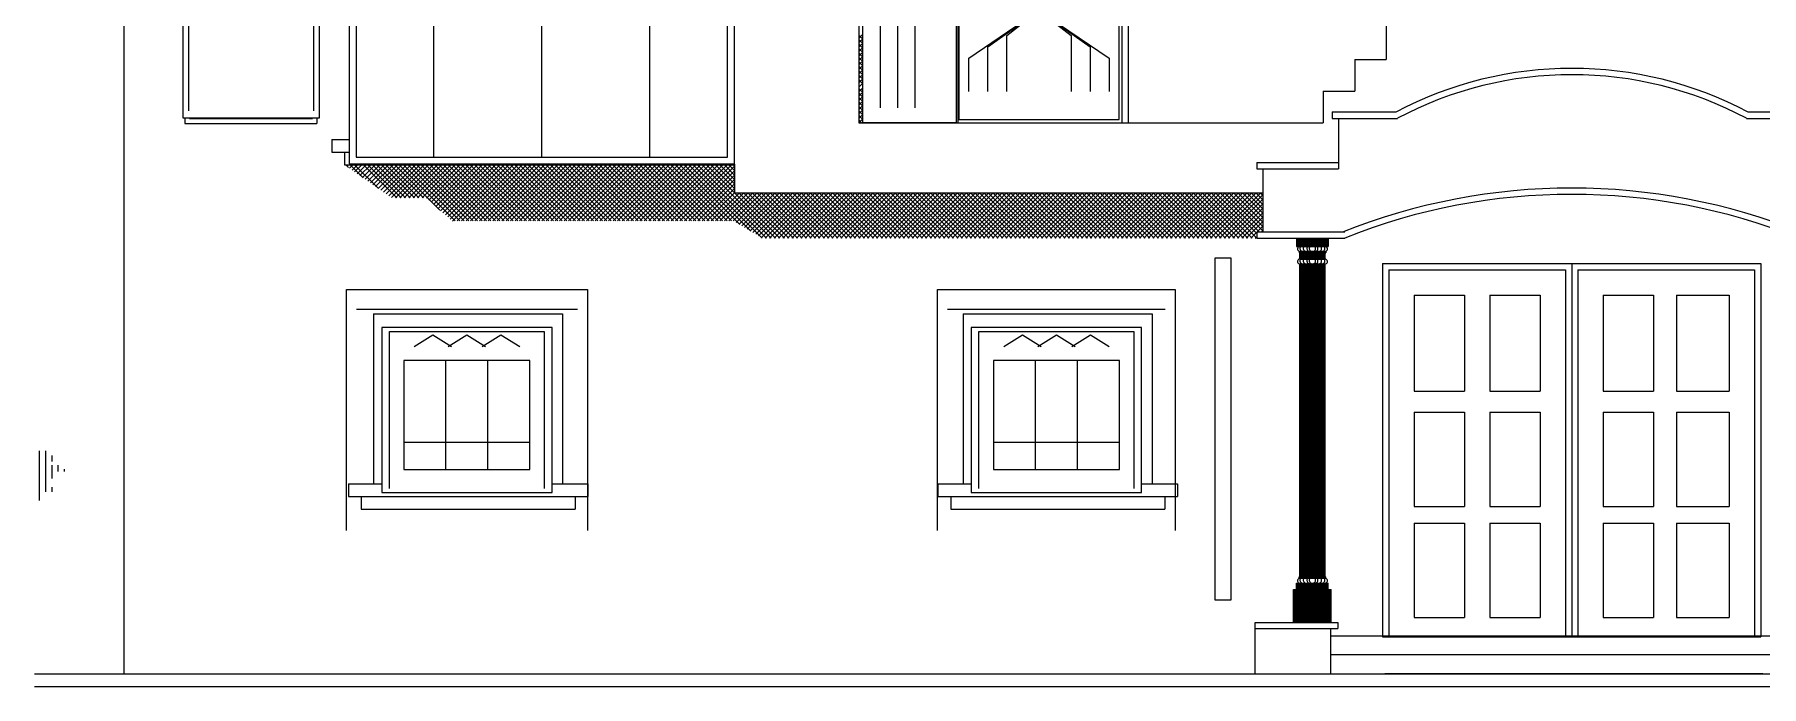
# Model space of a CAD drawing. Header units: inches. Extents: x 330 to 939, y 702 to 1608.
# Drawn here: x 330 to 434.6, y 1493.9 to 1533.4 of the extents above; entities that cross this region are included whole.
import ezdxf

# ---------------------------------------------------------------- set-up
doc = ezdxf.new("R2010")
doc.units = ezdxf.units.IN
doc.header["$MEASUREMENT"] = 0
for name, color, linetype, lineweight in [('01_EXISTING_RETAINED', 7, 'Continuous', 25), ('02_NEW_FACADE', 7, 'Continuous', 25), ('03_NEW_WINDOWS', 7, 'Continuous', 25), ('04_GLAZED_ENCLOSURES', 7, 'Continuous', 25)]:
    doc.layers.add(name, color=color, linetype=linetype, lineweight=lineweight)

# ---------------------------------------------------------------- blocks, each defined once
blk = doc.blocks.new('A_ENCLOSURE_01')
at = {"layer": '04_GLAZED_ENCLOSURES'}
for points in [[(11.675, -11.72), (11.675, 11.72), (-11.675, 11.72), (-11.675, -11.72)], [(11.255, -11.3), (11.255, 11.3), (-11.255, 11.3), (-11.255, -11.3)]]:
    blk.add_lwpolyline(points, close=True, dxfattribs=at)
for points in [[(-6.538, -11.3), (-6.538, 11.3)], [(0, -11.3), (0, 11.3)], [(6.538, -11.3), (6.538, 11.3)], [(-10.741, 7.5008), (-9.1065, 10.0792), (-7.472, 7.5008)], [(-4.9035, 7.5008), (-3.269, 10.0792), (-1.6345, 7.5008)], [(1.6345, 7.5008), (3.269, 10.0792), (4.9035, 7.5008)], [(7.472, 7.5008), (9.1065, 10.0792), (10.741, 7.5008)], [(-11.255, 6.0944), (11.255, 6.0944)]]:
    blk.add_lwpolyline(points, dxfattribs=at)
blk = doc.blocks.new('A_WINDOW_02')
at = {"layer": '03_NEW_WINDOWS'}
for points in [[(4.14, -8.28), (4.14, 8.27), (-4.14, 8.27), (-4.14, -8.28)], [(3.32, -0.38), (3.32, 4.96), (-3.32, 4.96), (-3.32, -0.38)]]:
    blk.add_lwpolyline(points, close=True, dxfattribs=at)
for points in [[(-3.77, -7.86), (-3.77, 7.86), (3.77, 7.86), (3.77, -7.86)], [(-2.57, 6.37), (-1.66, 7.53), (-0.75, 6.37)], [(-0.91, 6.37), (0, 7.53), (0.91, 6.37)], [(0.75, 6.37), (1.66, 7.53), (2.57, 6.37)], [(-1.11, -0.38), (-1.11, 4.96)], [(1.11, -0.38), (1.11, 4.96)], [(-3.32, 0.96), (3.32, 0.96)]]:
    blk.add_lwpolyline(points, dxfattribs=at)
blk = doc.blocks.new('A_WINDOW_09')
at = {"layer": '03_NEW_WINDOWS'}
for points in [[(5.16, -5), (5.16, 5), (-5.16, 5), (-5.16, -5)], [(3.81, -3.6), (3.81, 3), (-3.81, 3), (-3.81, -3.6)]]:
    blk.add_lwpolyline(points, close=True, dxfattribs=at)
for points in [[(-4.69, -4.75), (-4.69, 4.75), (4.69, 4.75), (4.69, -4.75)], [(-3.2, 3.85), (-2.06, 4.55), (-0.93, 3.85)], [(-1.13, 3.85), (0, 4.55), (1.13, 3.85)], [(0.93, 3.85), (2.06, 4.55), (3.2, 3.85)], [(-1.27, -3.6), (-1.27, 3)], [(1.27, -3.6), (1.27, 3)], [(-3.81, -1.95), (3.81, -1.95)]]:
    blk.add_lwpolyline(points, dxfattribs=at)
blk = doc.blocks.new('A_WINDOW_10')
at = {"layer": '03_NEW_WINDOWS'}
for points in [[(5.16, -5), (5.16, 5), (-5.16, 5), (-5.16, -5)], [(3.81, -3.6), (3.81, 3), (-3.81, 3), (-3.81, -3.6)]]:
    blk.add_lwpolyline(points, close=True, dxfattribs=at)
for points in [[(-4.6956, -4.75), (-4.6956, 4.75), (4.6956, 4.75), (4.6956, -4.75)], [(-3.1992, 3.85), (-2.064, 4.55), (-0.9288, 3.85)], [(-1.1352, 3.85), (0, 4.55), (1.1352, 3.85)], [(0.9288, 3.85), (2.064, 4.55), (3.1992, 3.85)], [(-1.27, -3.6), (-1.27, 3)], [(1.27, -3.6), (1.27, 3)], [(-3.81, -1.95), (3.81, -1.95)]]:
    blk.add_lwpolyline(points, dxfattribs=at)

msp = doc.modelspace()

# ---------------------------------------------------------------- linework, layer by layer
at = {"layer": '01_EXISTING_RETAINED'}
for p, q in [((379.93, 1578.49), (379.93, 1528.1)), ((335.41, 1576.65), (335.41, 1494.71)), ((411.89, 1572.38), (411.89, 1531.92)), ((396.25, 1568.85), (396.25, 1528.1)), ((385.94, 1535.35), (385.94, 1528.1)), ((385.94, 1535.35), (385.94, 1528.48)), ((395.87, 1535.35), (395.87, 1528.1)), ((395.87, 1535.35), (395.87, 1528.48)), ((379.93, 1533.21), (380.15, 1533.44)), ((380.15, 1533.18), (379.93, 1533.41)), ((379.93, 1532.94), (380.15, 1533.17)), ((380.15, 1532.91), (379.93, 1533.14)), ((379.93, 1532.67), (380.15, 1532.9)), ((380.15, 1532.64), (379.93, 1532.87)), ((379.93, 1532.41), (380.15, 1532.63)), ((380.15, 1532.37), (379.93, 1532.6)), ((379.93, 1532.14), (380.15, 1532.36)), ((380.15, 1532.1), (379.93, 1532.33)), ((379.93, 1531.87), (380.15, 1532.09)), ((380.15, 1531.83), (379.93, 1532.06)), ((379.93, 1531.6), (380.15, 1531.82)), ((380.15, 1531.56), (379.93, 1531.79)), ((409.98, 1531.92), (409.98, 1530.01)), ((409.98, 1531.92), (411.89, 1531.92)), ((379.93, 1531.33), (380.15, 1531.55)), ((380.15, 1531.29), (379.93, 1531.52)), ((379.93, 1531.06), (380.15, 1531.28)), ((380.15, 1531.02), (379.93, 1531.25)), ((379.93, 1530.79), (380.15, 1531.01)), ((380.15, 1530.75), (379.93, 1530.98)), ((379.93, 1530.52), (380.15, 1530.74)), ((380.15, 1530.48), (379.93, 1530.71)), ((379.93, 1530.25), (380.15, 1530.47)), ((379.93, 1529.98), (380.15, 1530.2)), ((380.15, 1529.94), (379.93, 1530.17)), ((379.93, 1529.71), (380.15, 1529.93)), ((380.15, 1529.67), (379.93, 1529.9)), ((379.93, 1529.44), (380.15, 1529.66)), ((380.15, 1529.4), (379.93, 1529.63)), ((408.07, 1530.01), (408.07, 1528.1)), ((408.07, 1530.01), (409.98, 1530.01)), ((379.93, 1529.17), (380.15, 1529.39)), ((380.15, 1529.13), (379.93, 1529.36)), ((379.93, 1528.9), (380.15, 1529.12)), ((380.15, 1528.86), (379.93, 1529.09)), ((379.93, 1528.63), (380.15, 1528.85)), ((380.15, 1528.59), (379.93, 1528.82)), ((379.93, 1528.36), (380.15, 1528.58)), ((380.15, 1528.32), (379.93, 1528.55)), ((408.62, 1528.75), (412.48, 1528.75)), ((408.62, 1528.75), (408.62, 1528.36)), ((433.81, 1528.75), (437.63, 1528.75)), ((339.1, 1528.39), (339.1, 1528.05)), ((339.1, 1528.05), (347.11, 1528.05)), ((339.38, 1528.39), (339.38, 1528.35)), ((339.38, 1528.35), (346.83, 1528.35)), ((346.83, 1528.39), (346.83, 1528.35)), ((347.11, 1528.39), (347.11, 1528.05)), ((379.93, 1528.09), (380.15, 1528.31)), ((380.1, 1528.1), (379.93, 1528.28)), ((379.93, 1528.1), (408.07, 1528.1)), ((380.21, 1528.1), (380.23, 1528.12)), ((380.37, 1528.1), (380.35, 1528.12)), ((380.48, 1528.1), (380.5, 1528.12)), ((380.64, 1528.1), (380.62, 1528.12)), ((380.75, 1528.1), (380.77, 1528.12)), ((380.91, 1528.1), (380.89, 1528.12)), ((381.02, 1528.1), (381.04, 1528.12)), ((381.18, 1528.1), (381.16, 1528.12)), ((381.29, 1528.1), (381.31, 1528.12)), ((381.45, 1528.1), (381.43, 1528.12)), ((381.56, 1528.1), (381.58, 1528.12)), ((381.72, 1528.1), (381.7, 1528.12)), ((381.83, 1528.1), (381.85, 1528.12)), ((381.99, 1528.1), (381.97, 1528.12)), ((382.1, 1528.1), (382.12, 1528.12)), ((382.22, 1528.12), (382.22, 1528.1)), ((385.56, 1528.12), (385.56, 1528.1)), ((408.62, 1528.36), (412.57, 1528.36)), ((409, 1528.36), (409, 1525.31)), ((433.71, 1528.36), (437.63, 1528.36)), ((348.01, 1527.08), (348.01, 1526.32)), ((348.01, 1527.08), (349.03, 1527.08)), ((348.01, 1526.32), (349.03, 1526.32)), ((348.78, 1526.32), (348.78, 1525.55)), ((348.78, 1525.55), (372.41, 1525.55)), ((349.01, 1525.39), (348.85, 1525.55)), ((348.92, 1525.45), (349.02, 1525.55)), ((349.08, 1525.34), (349.29, 1525.55)), ((349.91, 1524.76), (349.12, 1525.55)), ((349.24, 1525.23), (349.56, 1525.55)), ((349.39, 1525.12), (349.83, 1525.55)), ((350.81, 1524.13), (349.39, 1525.55)), ((349.55, 1525.01), (350.1, 1525.55)), ((349.71, 1524.9), (350.37, 1525.55)), ((349.87, 1524.79), (350.64, 1525.55)), ((351.94, 1523.54), (349.93, 1525.55)), ((350.03, 1524.68), (350.91, 1525.55)), ((350.19, 1524.56), (351.18, 1525.55)), ((352.21, 1523.54), (350.2, 1525.55)), ((350.35, 1524.45), (351.45, 1525.55)), ((352.48, 1523.54), (350.47, 1525.55)), ((350.5, 1524.34), (351.72, 1525.55)), ((350.66, 1524.23), (351.99, 1525.55)), ((352.75, 1523.54), (350.74, 1525.55)), ((350.82, 1524.12), (352.26, 1525.55)), ((350.98, 1524.01), (352.53, 1525.55)), ((353.02, 1523.54), (351.01, 1525.55)), ((351.14, 1523.9), (352.8, 1525.55)), ((353.29, 1523.54), (351.28, 1525.55)), ((351.3, 1523.79), (353.07, 1525.55)), ((351.46, 1523.67), (353.34, 1525.55)), ((353.56, 1523.54), (351.55, 1525.55)), ((351.62, 1523.56), (353.61, 1525.55)), ((354.56, 1522.81), (351.82, 1525.55)), ((351.86, 1523.54), (353.87, 1525.55)), ((355.49, 1522.15), (352.09, 1525.55)), ((352.13, 1523.54), (354.14, 1525.55)), ((355.76, 1522.15), (352.36, 1525.55)), ((352.4, 1523.54), (354.41, 1525.55)), ((356.03, 1522.15), (352.63, 1525.55)), ((352.67, 1523.54), (354.68, 1525.55)), ((356.3, 1522.15), (352.9, 1525.55)), ((352.94, 1523.54), (354.95, 1525.55)), ((356.57, 1522.15), (353.16, 1525.55)), ((353.21, 1523.54), (355.22, 1525.55)), ((356.84, 1522.15), (353.43, 1525.55)), ((353.48, 1523.54), (355.49, 1525.55)), ((357.11, 1522.15), (353.7, 1525.55)), ((353.74, 1523.53), (355.76, 1525.55)), ((353.75, 1525.58), (353.75, 1525.55)), ((353.89, 1523.41), (356.03, 1525.55)), ((357.38, 1522.15), (353.97, 1525.55)), ((354.03, 1523.28), (356.3, 1525.55)), ((354.17, 1523.15), (356.57, 1525.55)), ((357.65, 1522.15), (354.24, 1525.55)), ((354.32, 1523.02), (356.84, 1525.55)), ((354.46, 1522.9), (357.11, 1525.55)), ((357.92, 1522.15), (354.51, 1525.55)), ((354.6, 1522.77), (357.38, 1525.55)), ((354.74, 1522.64), (357.65, 1525.55)), ((358.19, 1522.15), (354.78, 1525.55)), ((354.89, 1522.52), (357.92, 1525.55)), ((355.03, 1522.39), (358.19, 1525.55)), ((358.46, 1522.15), (355.05, 1525.55)), ((355.17, 1522.26), (358.46, 1525.55)), ((355.32, 1522.14), (358.73, 1525.55)), ((358.73, 1522.15), (355.32, 1525.55)), ((359, 1522.15), (355.59, 1525.55)), ((355.6, 1522.15), (359, 1525.55)), ((359.27, 1522.15), (355.86, 1525.55)), ((355.87, 1522.15), (359.27, 1525.55)), ((359.54, 1522.15), (356.13, 1525.55)), ((356.14, 1522.15), (359.54, 1525.55)), ((359.81, 1522.15), (356.4, 1525.55)), ((356.41, 1522.15), (359.81, 1525.55)), ((360.08, 1522.15), (356.67, 1525.55)), ((356.68, 1522.15), (360.08, 1525.55)), ((360.35, 1522.15), (356.94, 1525.55)), ((356.95, 1522.15), (360.35, 1525.55)), ((360.62, 1522.15), (357.21, 1525.55)), ((357.22, 1522.15), (360.62, 1525.55)), ((360.89, 1522.15), (357.48, 1525.55)), ((357.49, 1522.15), (360.89, 1525.55)), ((361.16, 1522.15), (357.75, 1525.55)), ((357.76, 1522.15), (361.16, 1525.55)), ((361.43, 1522.15), (358.02, 1525.55)), ((358.03, 1522.15), (361.43, 1525.55)), ((361.7, 1522.15), (358.29, 1525.55)), ((358.3, 1522.15), (361.7, 1525.55)), ((361.97, 1522.15), (358.56, 1525.55)), ((358.57, 1522.15), (361.97, 1525.55)), ((362.24, 1522.15), (358.83, 1525.55)), ((358.84, 1522.15), (362.24, 1525.55)), ((362.51, 1522.15), (359.1, 1525.55)), ((359.11, 1522.15), (362.51, 1525.55)), ((362.78, 1522.15), (359.37, 1525.55)), ((359.38, 1522.15), (362.78, 1525.55)), ((363.05, 1522.15), (359.64, 1525.55)), ((359.65, 1522.15), (363.05, 1525.55)), ((363.32, 1522.15), (359.91, 1525.55)), ((359.92, 1522.15), (363.32, 1525.55)), ((363.59, 1522.15), (360.18, 1525.55)), ((360.19, 1522.15), (363.59, 1525.55)), ((363.86, 1522.15), (360.45, 1525.55)), ((360.46, 1522.15), (363.86, 1525.55)), ((364.13, 1522.15), (360.72, 1525.55)), ((360.73, 1522.15), (364.13, 1525.55)), ((364.4, 1522.15), (360.99, 1525.55)), ((361, 1522.15), (364.4, 1525.55)), ((364.67, 1522.15), (361.26, 1525.55)), ((361.27, 1522.15), (364.67, 1525.55)), ((364.94, 1522.15), (361.53, 1525.55)), ((361.54, 1522.15), (364.94, 1525.55)), ((365.21, 1522.15), (361.8, 1525.55)), ((361.81, 1522.15), (365.21, 1525.55)), ((365.48, 1522.15), (362.07, 1525.55)), ((362.08, 1522.15), (365.48, 1525.55)), ((365.75, 1522.15), (362.34, 1525.55)), ((362.35, 1522.15), (365.75, 1525.55)), ((366.02, 1522.15), (362.61, 1525.55)), ((362.62, 1522.15), (366.02, 1525.55)), ((366.29, 1522.15), (362.88, 1525.55)), ((362.89, 1522.15), (366.29, 1525.55)), ((366.56, 1522.15), (363.15, 1525.55)), ((363.16, 1522.15), (366.56, 1525.55)), ((366.82, 1522.15), (363.42, 1525.55)), ((363.43, 1522.15), (366.83, 1525.55)), ((367.09, 1522.15), (363.69, 1525.55)), ((363.7, 1522.15), (367.1, 1525.55)), ((367.36, 1522.15), (363.96, 1525.55)), ((363.97, 1522.15), (367.37, 1525.55)), ((367.63, 1522.15), (364.23, 1525.55)), ((364.24, 1522.15), (367.64, 1525.55)), ((367.9, 1522.15), (364.5, 1525.55)), ((364.51, 1522.15), (367.91, 1525.55)), ((368.17, 1522.15), (364.77, 1525.55)), ((364.78, 1522.15), (368.18, 1525.55)), ((368.44, 1522.15), (365.04, 1525.55)), ((365.05, 1522.15), (368.45, 1525.55)), ((368.71, 1522.15), (365.31, 1525.55)), ((365.32, 1522.15), (368.72, 1525.55)), ((368.98, 1522.15), (365.58, 1525.55)), ((365.59, 1522.15), (368.99, 1525.55)), ((369.25, 1522.15), (365.85, 1525.55)), ((365.86, 1522.15), (369.26, 1525.55)), ((369.52, 1522.15), (366.12, 1525.55)), ((366.13, 1522.15), (369.53, 1525.55)), ((369.79, 1522.15), (366.39, 1525.55)), ((366.4, 1522.15), (369.8, 1525.55)), ((370.06, 1522.15), (366.66, 1525.55)), ((366.67, 1522.15), (370.07, 1525.55)), ((370.33, 1522.15), (366.93, 1525.55)), ((366.94, 1522.15), (370.34, 1525.55)), ((370.6, 1522.15), (367.2, 1525.55)), ((367.21, 1522.15), (370.61, 1525.55)), ((370.87, 1522.15), (367.47, 1525.55)), ((367.48, 1522.15), (370.88, 1525.55)), ((371.14, 1522.15), (367.74, 1525.55)), ((367.75, 1522.15), (371.15, 1525.55)), ((371.41, 1522.15), (368.01, 1525.55)), ((368.02, 1522.15), (371.42, 1525.55)), ((371.68, 1522.15), (368.28, 1525.55)), ((368.29, 1522.15), (371.69, 1525.55)), ((371.95, 1522.15), (368.55, 1525.55)), ((368.56, 1522.15), (371.96, 1525.55)), ((372.22, 1522.15), (368.82, 1525.55)), ((368.83, 1522.15), (372.23, 1525.55)), ((372.72, 1521.93), (369.09, 1525.55)), ((369.1, 1522.15), (372.41, 1525.46)), ((373.39, 1521.52), (369.36, 1525.55)), ((374.08, 1521.11), (369.63, 1525.55)), ((374.35, 1521.11), (369.9, 1525.55)), ((374.62, 1521.11), (370.17, 1525.55)), ((374.89, 1521.11), (370.44, 1525.55)), ((375.16, 1521.11), (370.71, 1525.55)), ((372.41, 1524.12), (370.98, 1525.55)), ((372.41, 1524.39), (371.25, 1525.55)), ((372.41, 1524.66), (371.52, 1525.55)), ((372.41, 1524.93), (371.79, 1525.55)), ((372.41, 1525.2), (372.06, 1525.55)), ((372.41, 1525.47), (372.33, 1525.55)), ((372.41, 1525.58), (372.41, 1523.86)), ((404.04, 1525.69), (404.04, 1525.31)), ((404.04, 1525.69), (409, 1525.69)), ((369.37, 1522.15), (372.41, 1525.19)), ((369.64, 1522.15), (372.41, 1524.92)), ((369.91, 1522.15), (372.41, 1524.66)), ((370.18, 1522.15), (372.41, 1524.39)), ((404.04, 1525.31), (409, 1525.31)), ((404.42, 1525.31), (404.42, 1521.49)), ((370.45, 1522.15), (372.41, 1524.12)), ((370.72, 1522.15), (372.41, 1523.85)), ((370.99, 1522.15), (372.7, 1523.86)), ((371.25, 1522.15), (372.97, 1523.86)), ((371.52, 1522.15), (373.24, 1523.86)), ((371.79, 1522.15), (373.51, 1523.86)), ((372.06, 1522.15), (373.78, 1523.86)), ((372.33, 1522.15), (374.05, 1523.86)), ((372.41, 1523.86), (404.42, 1523.86)), ((372.51, 1522.05), (374.32, 1523.86)), ((375.43, 1521.11), (372.67, 1523.86)), ((372.68, 1521.95), (374.59, 1523.86)), ((372.84, 1521.85), (374.86, 1523.86)), ((375.7, 1521.11), (372.94, 1523.86)), ((373.01, 1521.75), (375.13, 1523.86)), ((373.18, 1521.65), (375.4, 1523.86)), ((375.97, 1521.11), (373.21, 1523.86)), ((373.35, 1521.55), (375.67, 1523.86)), ((376.23, 1521.11), (373.48, 1523.86)), ((373.52, 1521.44), (375.94, 1523.86)), ((373.69, 1521.34), (376.21, 1523.86)), ((376.5, 1521.11), (373.75, 1523.86)), ((373.86, 1521.24), (376.48, 1523.86)), ((376.77, 1521.11), (374.02, 1523.86)), ((374.03, 1521.14), (376.75, 1523.86)), ((374.26, 1521.11), (377.02, 1523.86)), ((377.04, 1521.11), (374.29, 1523.86)), ((374.53, 1521.11), (377.29, 1523.86)), ((377.31, 1521.11), (374.56, 1523.86)), ((374.8, 1521.11), (377.56, 1523.86)), ((377.58, 1521.11), (374.83, 1523.86)), ((375.07, 1521.11), (377.83, 1523.86)), ((377.85, 1521.11), (375.1, 1523.86)), ((375.34, 1521.11), (378.1, 1523.86)), ((378.12, 1521.11), (375.37, 1523.86)), ((375.61, 1521.11), (378.37, 1523.86)), ((378.39, 1521.11), (375.64, 1523.86)), ((375.88, 1521.11), (378.64, 1523.86)), ((378.66, 1521.11), (375.91, 1523.86)), ((376.15, 1521.11), (378.91, 1523.86)), ((378.93, 1521.11), (376.18, 1523.86)), ((376.42, 1521.11), (379.18, 1523.86)), ((379.2, 1521.11), (376.45, 1523.86)), ((376.69, 1521.11), (379.45, 1523.86)), ((379.47, 1521.11), (376.72, 1523.86)), ((376.96, 1521.11), (379.72, 1523.86)), ((379.74, 1521.11), (376.99, 1523.86)), ((377.23, 1521.11), (379.99, 1523.86)), ((380.01, 1521.11), (377.26, 1523.86)), ((377.5, 1521.11), (380.26, 1523.86)), ((380.28, 1521.11), (377.53, 1523.86)), ((377.77, 1521.11), (380.53, 1523.86)), ((380.55, 1521.11), (377.8, 1523.86)), ((378.04, 1521.11), (380.8, 1523.86)), ((380.82, 1521.11), (378.07, 1523.86)), ((378.31, 1521.11), (381.07, 1523.86)), ((381.09, 1521.11), (378.34, 1523.86)), ((378.58, 1521.11), (381.34, 1523.86)), ((381.36, 1521.11), (378.61, 1523.86)), ((378.85, 1521.11), (381.61, 1523.86)), ((381.63, 1521.11), (378.88, 1523.86)), ((379.12, 1521.11), (381.88, 1523.86)), ((381.9, 1521.11), (379.15, 1523.86)), ((379.39, 1521.11), (382.15, 1523.86)), ((382.17, 1521.11), (379.42, 1523.86)), ((379.66, 1521.11), (382.42, 1523.86)), ((382.44, 1521.11), (379.69, 1523.86)), ((379.93, 1521.11), (382.68, 1523.86)), ((382.71, 1521.11), (379.96, 1523.86)), ((380.2, 1521.11), (382.95, 1523.86)), ((382.98, 1521.11), (380.23, 1523.86)), ((380.47, 1521.11), (383.22, 1523.86)), ((383.25, 1521.11), (380.5, 1523.86)), ((380.74, 1521.11), (383.49, 1523.86)), ((383.52, 1521.11), (380.77, 1523.86)), ((381.01, 1521.11), (383.76, 1523.86)), ((383.79, 1521.11), (381.04, 1523.86)), ((381.28, 1521.11), (384.03, 1523.86)), ((384.06, 1521.11), (381.31, 1523.86)), ((381.55, 1521.11), (384.3, 1523.86)), ((384.33, 1521.11), (381.58, 1523.86)), ((381.82, 1521.11), (384.57, 1523.86)), ((384.6, 1521.11), (381.85, 1523.86)), ((382.09, 1521.11), (384.84, 1523.86)), ((384.87, 1521.11), (382.12, 1523.86)), ((382.36, 1521.11), (385.11, 1523.86)), ((385.14, 1521.11), (382.39, 1523.86)), ((382.63, 1521.11), (385.38, 1523.86)), ((385.41, 1521.11), (382.66, 1523.86)), ((382.9, 1521.11), (385.65, 1523.86)), ((385.68, 1521.11), (382.93, 1523.86)), ((383.17, 1521.11), (385.92, 1523.86)), ((385.95, 1521.11), (383.2, 1523.86)), ((383.44, 1521.11), (386.19, 1523.86)), ((386.22, 1521.11), (383.47, 1523.86)), ((383.71, 1521.11), (386.46, 1523.86)), ((386.49, 1521.11), (383.74, 1523.86)), ((383.98, 1521.11), (386.73, 1523.86)), ((386.76, 1521.11), (384.01, 1523.86)), ((384.25, 1521.11), (387, 1523.86)), ((387.03, 1521.11), (384.28, 1523.86)), ((384.52, 1521.11), (387.27, 1523.86)), ((387.3, 1521.11), (384.55, 1523.86)), ((384.79, 1521.11), (387.54, 1523.86)), ((387.57, 1521.11), (384.82, 1523.86)), ((385.06, 1521.11), (387.81, 1523.86)), ((387.84, 1521.11), (385.09, 1523.86)), ((385.33, 1521.11), (388.08, 1523.86)), ((388.11, 1521.11), (385.36, 1523.86)), ((385.6, 1521.11), (388.35, 1523.86)), ((388.38, 1521.11), (385.63, 1523.86)), ((385.87, 1521.11), (388.62, 1523.86)), ((388.65, 1521.11), (385.9, 1523.86)), ((386.14, 1521.11), (388.89, 1523.86)), ((388.92, 1521.11), (386.16, 1523.86)), ((386.41, 1521.11), (389.16, 1523.86)), ((389.19, 1521.11), (386.43, 1523.86)), ((386.68, 1521.11), (389.43, 1523.86)), ((389.46, 1521.11), (386.7, 1523.86)), ((386.95, 1521.11), (389.7, 1523.86)), ((389.73, 1521.11), (386.97, 1523.86)), ((387.22, 1521.11), (389.97, 1523.86)), ((390, 1521.11), (387.24, 1523.86)), ((387.49, 1521.11), (390.24, 1523.86)), ((390.27, 1521.11), (387.51, 1523.86)), ((387.76, 1521.11), (390.51, 1523.86)), ((390.54, 1521.11), (387.78, 1523.86)), ((388.03, 1521.11), (390.78, 1523.86)), ((390.81, 1521.11), (388.05, 1523.86)), ((388.3, 1521.11), (391.05, 1523.86)), ((391.08, 1521.11), (388.32, 1523.86)), ((388.57, 1521.11), (391.32, 1523.86)), ((391.35, 1521.11), (388.59, 1523.86)), ((388.84, 1521.11), (391.59, 1523.86)), ((391.62, 1521.11), (388.86, 1523.86)), ((389.11, 1521.11), (391.86, 1523.86)), ((391.89, 1521.11), (389.13, 1523.86)), ((389.38, 1521.11), (392.13, 1523.86)), ((392.16, 1521.11), (389.4, 1523.86)), ((389.65, 1521.11), (392.4, 1523.86)), ((392.43, 1521.11), (389.67, 1523.86)), ((389.92, 1521.11), (392.67, 1523.86)), ((392.7, 1521.11), (389.94, 1523.86)), ((390.19, 1521.11), (392.94, 1523.86)), ((392.97, 1521.11), (390.21, 1523.86)), ((390.46, 1521.11), (393.21, 1523.86)), ((393.24, 1521.11), (390.48, 1523.86)), ((390.73, 1521.11), (393.48, 1523.86)), ((393.51, 1521.11), (390.75, 1523.86)), ((391, 1521.11), (393.75, 1523.86)), ((393.78, 1521.11), (391.02, 1523.86)), ((391.27, 1521.11), (394.02, 1523.86)), ((394.05, 1521.11), (391.29, 1523.86)), ((391.54, 1521.11), (394.29, 1523.86)), ((394.32, 1521.11), (391.56, 1523.86)), ((391.81, 1521.11), (394.56, 1523.86)), ((394.59, 1521.11), (391.83, 1523.86)), ((392.08, 1521.11), (394.83, 1523.86)), ((394.86, 1521.11), (392.1, 1523.86)), ((392.35, 1521.11), (395.1, 1523.86)), ((395.13, 1521.11), (392.37, 1523.86)), ((392.62, 1521.11), (395.37, 1523.86)), ((395.4, 1521.11), (392.64, 1523.86)), ((392.88, 1521.11), (395.64, 1523.86)), ((395.67, 1521.11), (392.91, 1523.86)), ((393.15, 1521.11), (395.91, 1523.86)), ((395.94, 1521.11), (393.18, 1523.86)), ((393.42, 1521.11), (396.18, 1523.86)), ((396.21, 1521.11), (393.45, 1523.86)), ((393.69, 1521.11), (396.45, 1523.86)), ((396.48, 1521.11), (393.72, 1523.86)), ((393.96, 1521.11), (396.72, 1523.86)), ((396.75, 1521.11), (393.99, 1523.86)), ((394.23, 1521.11), (396.99, 1523.86)), ((397.02, 1521.11), (394.26, 1523.86)), ((394.5, 1521.11), (397.26, 1523.86)), ((397.29, 1521.11), (394.53, 1523.86)), ((394.77, 1521.11), (397.53, 1523.86)), ((397.56, 1521.11), (394.8, 1523.86)), ((395.04, 1521.11), (397.8, 1523.86)), ((397.83, 1521.11), (395.07, 1523.86)), ((395.31, 1521.11), (398.07, 1523.86)), ((398.1, 1521.11), (395.34, 1523.86)), ((395.58, 1521.11), (398.34, 1523.86)), ((398.37, 1521.11), (395.61, 1523.86)), ((395.85, 1521.11), (398.61, 1523.86)), ((398.64, 1521.11), (395.88, 1523.86)), ((396.12, 1521.11), (398.88, 1523.86)), ((398.91, 1521.11), (396.15, 1523.86)), ((396.39, 1521.11), (399.15, 1523.86)), ((399.18, 1521.11), (396.42, 1523.86)), ((396.66, 1521.11), (399.42, 1523.86)), ((399.45, 1521.11), (396.69, 1523.86)), ((396.93, 1521.11), (399.69, 1523.86)), ((399.72, 1521.11), (396.96, 1523.86)), ((397.2, 1521.11), (399.96, 1523.86)), ((399.99, 1521.11), (397.23, 1523.86)), ((397.47, 1521.11), (400.23, 1523.86)), ((400.26, 1521.11), (397.5, 1523.86)), ((397.74, 1521.11), (400.5, 1523.86)), ((400.53, 1521.11), (397.77, 1523.86)), ((398.01, 1521.11), (400.77, 1523.86)), ((400.8, 1521.11), (398.04, 1523.86)), ((398.28, 1521.11), (401.04, 1523.86)), ((401.07, 1521.11), (398.31, 1523.86)), ((398.55, 1521.11), (401.31, 1523.86)), ((401.34, 1521.11), (398.58, 1523.86)), ((398.82, 1521.11), (401.58, 1523.86)), ((401.61, 1521.11), (398.85, 1523.86)), ((399.09, 1521.11), (401.85, 1523.86)), ((401.88, 1521.11), (399.12, 1523.86)), ((399.36, 1521.11), (402.12, 1523.86)), ((402.15, 1521.11), (399.39, 1523.86)), ((399.63, 1521.11), (402.39, 1523.86)), ((402.42, 1521.11), (399.66, 1523.86)), ((399.9, 1521.11), (402.66, 1523.86)), ((402.69, 1521.11), (399.93, 1523.86)), ((400.17, 1521.11), (402.93, 1523.86)), ((402.96, 1521.11), (400.2, 1523.86)), ((400.44, 1521.11), (403.2, 1523.86)), ((403.23, 1521.11), (400.47, 1523.86)), ((400.71, 1521.11), (403.47, 1523.86)), ((403.5, 1521.11), (400.74, 1523.86)), ((400.98, 1521.11), (403.74, 1523.86)), ((403.77, 1521.11), (401.01, 1523.86)), ((401.25, 1521.11), (404.01, 1523.86)), ((404.04, 1521.11), (401.28, 1523.86)), ((401.52, 1521.11), (404.28, 1523.86)), ((404.04, 1521.38), (401.55, 1523.86)), ((401.79, 1521.11), (404.42, 1523.73)), ((404.19, 1521.49), (401.82, 1523.86)), ((402.06, 1521.11), (404.42, 1523.46)), ((404.42, 1521.54), (402.09, 1523.86)), ((404.42, 1521.81), (402.36, 1523.86)), ((404.42, 1522.08), (402.63, 1523.86)), ((404.42, 1522.35), (402.9, 1523.86)), ((404.42, 1522.62), (403.17, 1523.86)), ((404.42, 1522.89), (403.44, 1523.86)), ((404.42, 1523.15), (403.71, 1523.86)), ((404.42, 1523.42), (403.98, 1523.86)), ((404.42, 1523.69), (404.25, 1523.86)), ((402.33, 1521.11), (404.42, 1523.19)), ((402.6, 1521.11), (404.42, 1522.92)), ((402.87, 1521.11), (404.42, 1522.65)), ((403.14, 1521.11), (404.42, 1522.38)), ((403.41, 1521.11), (404.42, 1522.11)), ((403.68, 1521.11), (404.04, 1521.46)), ((403.95, 1521.11), (404.04, 1521.19)), ((404.04, 1521.49), (409.38, 1521.49)), ((404.04, 1521.49), (404.04, 1521.11)), ((404.07, 1521.49), (404.42, 1521.84)), ((404.34, 1521.49), (404.42, 1521.57)), ((404.04, 1521.11), (409.38, 1521.11)), ((406.46, 1521.11), (406.46, 1520.6)), ((406.46, 1520.6), (408.37, 1520.6)), ((406.54, 1521.11), (406.54, 1520.6)), ((406.61, 1521.11), (406.61, 1520.6)), ((406.61, 1520.6), (406.61, 1520.59)), ((406.61, 1520.31), (408.22, 1520.31)), ((406.61, 1520.31), (406.61, 1520.21)), ((406.61, 1520.21), (408.22, 1520.21)), ((406.65, 1519.83), (406.65, 1520.21)), ((406.69, 1521.11), (406.69, 1520.6)), ((406.69, 1520.31), (406.69, 1520.21)), ((406.73, 1519.83), (406.73, 1520.21)), ((406.77, 1521.11), (406.77, 1520.6)), ((406.77, 1520.31), (406.77, 1520.21)), ((406.8, 1519.83), (406.8, 1520.21)), ((406.84, 1521.11), (406.84, 1520.6)), ((406.84, 1520.31), (406.84, 1520.21)), ((406.88, 1519.83), (406.88, 1520.21)), ((406.92, 1521.11), (406.92, 1520.6)), ((406.92, 1520.31), (406.92, 1520.21)), ((406.96, 1519.83), (406.96, 1520.21)), ((407, 1521.11), (407, 1520.6)), ((407, 1520.31), (407, 1520.21)), ((407.03, 1519.83), (407.03, 1520.21)), ((407.07, 1521.11), (407.07, 1520.6)), ((407.07, 1520.31), (407.07, 1520.21)), ((407.11, 1519.83), (407.11, 1520.21)), ((407.15, 1521.11), (407.15, 1520.6)), ((407.15, 1520.31), (407.15, 1520.21)), ((407.19, 1519.83), (407.19, 1520.21)), ((407.22, 1521.11), (407.22, 1520.6)), ((407.22, 1520.31), (407.22, 1520.21)), ((407.26, 1519.83), (407.26, 1520.21)), ((407.3, 1521.11), (407.3, 1520.6)), ((407.3, 1520.31), (407.3, 1520.21)), ((407.34, 1519.83), (407.34, 1520.21)), ((407.38, 1521.11), (407.38, 1520.6)), ((407.38, 1520.31), (407.38, 1520.21)), ((407.42, 1519.83), (407.42, 1520.21)), ((407.45, 1521.11), (407.45, 1520.6)), ((407.45, 1520.31), (407.45, 1520.21)), ((407.49, 1519.83), (407.49, 1520.21)), ((407.53, 1521.11), (407.53, 1520.6)), ((407.53, 1520.31), (407.53, 1520.21)), ((407.57, 1519.83), (407.57, 1520.21)), ((407.61, 1521.11), (407.61, 1520.6)), ((407.61, 1520.31), (407.61, 1520.21)), ((407.64, 1519.83), (407.64, 1520.21)), ((407.68, 1521.11), (407.68, 1520.6)), ((407.68, 1520.31), (407.68, 1520.21)), ((407.72, 1519.83), (407.72, 1520.21)), ((407.76, 1521.11), (407.76, 1520.6)), ((407.76, 1520.31), (407.76, 1520.21)), ((407.8, 1519.83), (407.8, 1520.21)), ((407.84, 1521.11), (407.84, 1520.6)), ((407.84, 1520.31), (407.84, 1520.21)), ((407.87, 1519.83), (407.87, 1520.21)), ((407.91, 1521.11), (407.91, 1520.6)), ((407.91, 1520.31), (407.91, 1520.21)), ((407.95, 1519.83), (407.95, 1520.21)), ((407.99, 1521.11), (407.99, 1520.6)), ((407.99, 1520.31), (407.99, 1520.21)), ((408.03, 1519.83), (408.03, 1520.21)), ((408.06, 1521.11), (408.06, 1520.6)), ((408.06, 1520.31), (408.06, 1520.21)), ((408.1, 1519.83), (408.1, 1520.21)), ((408.14, 1521.11), (408.14, 1520.6)), ((408.14, 1520.31), (408.14, 1520.21)), ((408.18, 1519.83), (408.18, 1520.21)), ((408.22, 1521.11), (408.22, 1520.6)), ((408.22, 1520.31), (408.22, 1520.21)), ((408.29, 1521.11), (408.29, 1520.6)), ((408.37, 1521.11), (408.37, 1520.6)), ((406.61, 1519.55), (408.21, 1519.55)), ((406.65, 1519.83), (408.18, 1519.83)), ((406.65, 1500.59), (406.65, 1519.55)), ((406.73, 1500.59), (406.73, 1519.55)), ((406.8, 1500.59), (406.8, 1519.55)), ((406.88, 1500.59), (406.88, 1519.55)), ((406.96, 1500.59), (406.96, 1519.55)), ((407.03, 1500.59), (407.03, 1519.55)), ((407.11, 1500.59), (407.11, 1519.55)), ((407.19, 1500.59), (407.19, 1519.55)), ((407.26, 1500.59), (407.26, 1519.55)), ((407.34, 1500.59), (407.34, 1519.55)), ((407.42, 1500.59), (407.42, 1519.55)), ((407.49, 1500.59), (407.49, 1519.55)), ((407.57, 1500.59), (407.57, 1519.55)), ((407.64, 1500.59), (407.64, 1519.55)), ((407.72, 1500.59), (407.72, 1519.55)), ((407.8, 1500.59), (407.8, 1519.55)), ((407.87, 1500.59), (407.87, 1519.55)), ((407.95, 1500.59), (407.95, 1519.55)), ((408.03, 1500.59), (408.03, 1519.55)), ((408.1, 1500.59), (408.1, 1519.55)), ((408.18, 1500.59), (408.18, 1519.55)), ((411.67, 1519.57), (411.67, 1496.95)), ((411.67, 1519.57), (434.57, 1519.57)), ((412.05, 1519.19), (412.05, 1496.95)), ((412.05, 1519.19), (422.74, 1519.19)), ((422.74, 1519.19), (422.74, 1496.95)), ((423.12, 1519.57), (423.12, 1496.95)), ((423.5, 1519.19), (423.5, 1496.95)), ((423.5, 1519.19), (434.19, 1519.19)), ((434.19, 1519.19), (434.19, 1496.95)), ((434.57, 1519.57), (434.57, 1496.95)), ((413.58, 1517.66), (416.63, 1517.66)), ((413.58, 1517.66), (413.58, 1511.83)), ((416.63, 1517.66), (416.63, 1511.83)), ((418.16, 1517.66), (421.21, 1517.66)), ((418.16, 1517.66), (418.16, 1511.83)), ((421.21, 1517.66), (421.21, 1511.83)), ((425.03, 1517.66), (428.08, 1517.66)), ((425.03, 1517.66), (425.03, 1511.83)), ((428.08, 1517.66), (428.08, 1511.83)), ((429.48, 1517.66), (432.66, 1517.66)), ((429.48, 1517.66), (429.48, 1511.83)), ((432.66, 1517.66), (432.66, 1511.83)), ((350.54, 1516.52), (350.54, 1506.22)), ((350.54, 1516.52), (361.99, 1516.52)), ((361.99, 1516.52), (361.99, 1506.22)), ((386.26, 1516.52), (386.26, 1506.22)), ((386.26, 1516.52), (397.71, 1516.52)), ((397.71, 1516.52), (397.71, 1506.22)), ((413.58, 1511.83), (416.63, 1511.83)), ((418.16, 1511.83), (421.21, 1511.83)), ((425.03, 1511.83), (428.08, 1511.83)), ((429.48, 1511.83), (432.66, 1511.83)), ((413.58, 1510.57), (413.58, 1504.84)), ((413.58, 1510.57), (416.63, 1510.57)), ((416.63, 1510.57), (416.63, 1504.84)), ((418.16, 1510.57), (418.16, 1504.84)), ((418.16, 1510.57), (421.21, 1510.57)), ((421.21, 1510.57), (421.21, 1504.84)), ((425.03, 1510.57), (425.03, 1504.84)), ((425.03, 1510.57), (428.08, 1510.57)), ((428.08, 1510.57), (428.08, 1504.84)), ((429.48, 1510.57), (429.48, 1504.84)), ((429.48, 1510.57), (432.66, 1510.57)), ((432.66, 1510.57), (432.66, 1504.84)), ((330.3, 1505.22), (330.3, 1508.23)), ((330.68, 1505.73), (330.68, 1508.23)), ((331.06, 1507.57), (331.06, 1507.93)), ((331.06, 1506.54), (331.06, 1507.35)), ((331.44, 1506.98), (331.44, 1507.35)), ((331.82, 1506.98), (331.82, 1507.12)), ((331.06, 1505.73), (331.06, 1506.02)), ((349.01, 1506.22), (351.03, 1506.22)), ((349.01, 1506.22), (349.01, 1505.45)), ((349.01, 1505.45), (363.52, 1505.45)), ((349.78, 1505.45), (349.78, 1504.69)), ((361.36, 1506.22), (363.52, 1506.22)), ((362.76, 1505.45), (362.76, 1504.69)), ((363.52, 1506.22), (363.52, 1505.45)), ((384.73, 1506.22), (384.73, 1505.45)), ((384.73, 1506.22), (386.74, 1506.22)), ((384.73, 1505.45), (399.24, 1505.45)), ((385.5, 1505.45), (385.5, 1504.69)), ((397.08, 1506.22), (399.24, 1506.22)), ((398.48, 1505.45), (398.48, 1504.69)), ((399.24, 1506.22), (399.24, 1505.45)), ((349.78, 1504.69), (362.76, 1504.69)), ((385.5, 1504.69), (398.48, 1504.69)), ((413.58, 1504.84), (416.63, 1504.84)), ((418.16, 1504.84), (421.21, 1504.84)), ((425.03, 1504.84), (428.08, 1504.84)), ((429.48, 1504.84), (432.66, 1504.84)), ((413.58, 1503.84), (416.63, 1503.84)), ((413.58, 1503.84), (413.58, 1498.12)), ((416.63, 1503.84), (416.63, 1498.12)), ((418.16, 1503.84), (421.21, 1503.84)), ((418.16, 1503.84), (418.16, 1498.12)), ((421.21, 1503.84), (421.21, 1498.12)), ((425.03, 1503.84), (428.08, 1503.84)), ((425.03, 1503.84), (425.03, 1498.12)), ((428.08, 1503.84), (428.08, 1498.12)), ((429.48, 1503.84), (432.66, 1503.84)), ((429.48, 1503.84), (429.48, 1498.12)), ((432.66, 1503.84), (432.66, 1498.12)), ((406.61, 1500.59), (408.22, 1500.59)), ((406.61, 1500.49), (406.61, 1500.59)), ((406.61, 1500.5), (408.22, 1500.5)), ((406.69, 1500.49), (406.69, 1500.59)), ((406.77, 1500.49), (406.77, 1500.59)), ((406.84, 1500.49), (406.84, 1500.59)), ((406.92, 1500.49), (406.92, 1500.59)), ((407, 1500.49), (407, 1500.59)), ((407.07, 1500.49), (407.07, 1500.59)), ((407.15, 1500.49), (407.15, 1500.59)), ((407.22, 1500.49), (407.22, 1500.59)), ((407.3, 1500.49), (407.3, 1500.59)), ((407.38, 1500.49), (407.38, 1500.59)), ((407.45, 1500.49), (407.45, 1500.59)), ((407.53, 1500.49), (407.53, 1500.59)), ((407.61, 1500.49), (407.61, 1500.59)), ((407.68, 1500.49), (407.68, 1500.59)), ((407.76, 1500.49), (407.76, 1500.59)), ((407.84, 1500.49), (407.84, 1500.59)), ((407.91, 1500.49), (407.91, 1500.59)), ((407.99, 1500.49), (407.99, 1500.59)), ((408.06, 1500.49), (408.06, 1500.59)), ((408.14, 1500.49), (408.14, 1500.59)), ((408.22, 1500.49), (408.22, 1500.59)), ((406.27, 1499.83), (408.56, 1499.83)), ((406.27, 1497.85), (406.27, 1499.83)), ((406.35, 1497.85), (406.35, 1499.83)), ((406.42, 1497.85), (406.42, 1499.83)), ((406.46, 1500.21), (408.37, 1500.21)), ((406.46, 1499.83), (406.46, 1500.21)), ((406.5, 1497.85), (406.5, 1499.83)), ((406.54, 1499.83), (406.54, 1500.21)), ((406.58, 1497.85), (406.58, 1499.83)), ((406.61, 1499.83), (406.61, 1500.21)), ((406.61, 1500.21), (406.61, 1500.21)), ((406.65, 1497.85), (406.65, 1499.83)), ((406.69, 1499.83), (406.69, 1500.21)), ((406.73, 1497.85), (406.73, 1499.83)), ((406.77, 1499.83), (406.77, 1500.21)), ((406.8, 1497.85), (406.8, 1499.83)), ((406.84, 1499.83), (406.84, 1500.21)), ((406.88, 1497.85), (406.88, 1499.83)), ((406.92, 1499.83), (406.92, 1500.21)), ((406.96, 1497.85), (406.96, 1499.83)), ((407, 1499.83), (407, 1500.21)), ((407.03, 1497.85), (407.03, 1499.83)), ((407.07, 1499.83), (407.07, 1500.21)), ((407.11, 1497.85), (407.11, 1499.83)), ((407.15, 1499.83), (407.15, 1500.21)), ((407.19, 1497.85), (407.19, 1499.83)), ((407.22, 1499.83), (407.22, 1500.21)), ((407.26, 1497.85), (407.26, 1499.83)), ((407.3, 1499.83), (407.3, 1500.21)), ((407.34, 1497.85), (407.34, 1499.83)), ((407.38, 1499.83), (407.38, 1500.21)), ((407.42, 1497.85), (407.42, 1499.83)), ((407.45, 1499.83), (407.45, 1500.21)), ((407.49, 1497.85), (407.49, 1499.83)), ((407.53, 1499.83), (407.53, 1500.21)), ((407.57, 1497.85), (407.57, 1499.83)), ((407.61, 1499.83), (407.61, 1500.21)), ((407.64, 1497.85), (407.64, 1499.83)), ((407.68, 1499.83), (407.68, 1500.21)), ((407.72, 1497.85), (407.72, 1499.83)), ((407.76, 1499.83), (407.76, 1500.21)), ((407.8, 1497.85), (407.8, 1499.83)), ((407.84, 1499.83), (407.84, 1500.21)), ((407.87, 1497.85), (407.87, 1499.83)), ((407.91, 1499.83), (407.91, 1500.21)), ((407.95, 1497.85), (407.95, 1499.83)), ((407.99, 1499.83), (407.99, 1500.21)), ((408.03, 1497.85), (408.03, 1499.83)), ((408.06, 1499.83), (408.06, 1500.21)), ((408.1, 1497.85), (408.1, 1499.83)), ((408.14, 1499.83), (408.14, 1500.21)), ((408.18, 1497.85), (408.18, 1499.83)), ((408.22, 1499.83), (408.22, 1500.21)), ((408.26, 1497.85), (408.26, 1499.83)), ((408.29, 1499.83), (408.29, 1500.21)), ((408.33, 1497.85), (408.33, 1499.83)), ((408.37, 1499.83), (408.37, 1500.21)), ((408.41, 1497.85), (408.41, 1499.83)), ((408.48, 1497.85), (408.48, 1499.83)), ((408.56, 1497.85), (408.56, 1499.83)), ((403.94, 1494.71), (403.94, 1497.83)), ((403.94, 1497.83), (408.96, 1497.83)), ((403.94, 1497.45), (408.96, 1497.45)), ((408.53, 1494.71), (408.53, 1497.45)), ((408.96, 1497.83), (408.96, 1497.45)), ((413.58, 1498.12), (416.63, 1498.12)), ((418.16, 1498.12), (421.21, 1498.12)), ((425.03, 1498.12), (428.08, 1498.12)), ((429.48, 1498.12), (432.66, 1498.12)), ((437.69, 1497), (408.53, 1497)), ((411.67, 1496.95), (434.57, 1496.95)), ((437.69, 1495.86), (408.53, 1495.86)), ((330, 1494.71), (519, 1494.71)), ((330, 1493.95), (519, 1493.95)), ((434.71, 1494.71), (411.81, 1494.71))]:
    msp.add_line(p, q, dxfattribs=at)
for centre, radius, start, end in [((423.14, 1508.55), 22.84, 62.1611, 117.8389), ((423.14, 1508.55), 22.46, 61.9207, 118.0793), ((423.12, 1486.75), 37.39, 68.2028, 111.7972), ((423.12, 1486.75), 37.01, 68.2028, 111.7972), ((406.65, 1520.45), 0.144, 90, 255.6819), ((406.85, 1520.49), 0.19, 147.0772, 255.9878), ((407.05, 1520.49), 0.19, 147.0772, 255.9878), ((407.27, 1520.49), 0.19, 147.0772, 255.9878), ((407.41, 1520.49), 0.19, 147.0772, 255.9878), ((407.42, 1520.49), 0.19, 284.0122, 32.9228), ((407.56, 1520.49), 0.19, 284.0122, 32.9228), ((407.78, 1520.49), 0.19, 284.0122, 32.9228), ((407.98, 1520.49), 0.19, 284.0122, 32.9228), ((408.18, 1520.45), 0.144, 284.3181, 90), ((406.65, 1519.69), 0.144, 90, 255.6819), ((406.85, 1519.73), 0.19, 147.0772, 255.9878), ((407.05, 1519.73), 0.19, 147.0772, 255.9878), ((407.27, 1519.73), 0.19, 147.0772, 255.9878), ((407.41, 1519.73), 0.19, 147.0772, 255.9878), ((407.42, 1519.73), 0.19, 284.0122, 32.9228), ((407.56, 1519.73), 0.19, 284.0122, 32.9228), ((407.78, 1519.73), 0.19, 284.0122, 32.9228), ((407.98, 1519.73), 0.19, 284.0122, 32.9228), ((408.18, 1519.69), 0.144, 284.3181, 90), ((406.65, 1500.35), 0.144, 104.3181, 270), ((406.85, 1500.39), 0.19, 147.0772, 255.9878), ((407.05, 1500.39), 0.19, 147.0772, 255.9878), ((407.27, 1500.39), 0.19, 147.0772, 255.9878), ((407.41, 1500.39), 0.19, 147.0772, 255.9878), ((407.42, 1500.39), 0.19, 284.0122, 32.9228), ((407.56, 1500.39), 0.19, 284.0122, 32.9228), ((407.78, 1500.39), 0.19, 284.0122, 32.9228), ((407.98, 1500.39), 0.19, 284.0122, 32.9228), ((408.18, 1500.35), 0.144, 270, 75.6819)]:
    msp.add_arc(centre, radius, start, end, dxfattribs=at)
at = {"layer": '02_NEW_FACADE'}
for points in [[(385.85, 1528.12), (385.85, 1578.48), (380.15, 1578.48), (380.15, 1528.12)], [(395.7, 1528.3), (395.7, 1536.3), (386, 1536.3), (386, 1528.3)], [(402.5, 1499.2), (402.5, 1519.9), (401.5, 1519.9), (401.5, 1499.2)]]:
    msp.add_lwpolyline(points, close=True, dxfattribs=at)
for points in [[(381.25, 1529), (381.25, 1576.9)], [(382.3, 1529), (382.3, 1576.9)], [(383.35, 1529), (383.35, 1576.9)], [(386.6, 1530), (386.6, 1532), (390.85, 1534.9), (395.1, 1532), (395.1, 1530)], [(387.75, 1530), (387.75, 1532.69), (390.85, 1534.9), (393.95, 1532.69), (393.95, 1530)], [(388.9, 1530), (388.9, 1533.38), (390.85, 1534.9), (392.8, 1533.38), (392.8, 1530)], [(348.9, 1503.4), (348.9, 1518), (363.5, 1518), (363.5, 1503.4)], [(384.7, 1503.4), (384.7, 1518), (399.1, 1518), (399.1, 1503.4)], [(349.5, 1516.8), (362.9, 1516.8)], [(385.3, 1516.8), (398.5, 1516.8)]]:
    msp.add_lwpolyline(points, dxfattribs=at)

# ---------------------------------------------------------------- block references
at = {"layer": '03_NEW_WINDOWS'}
for name, p in [('A_WINDOW_02', (343.12, 1536.68)), ('A_WINDOW_09', (356.19, 1510.7)), ('A_WINDOW_10', (391.91, 1510.7))]:
    msp.add_blockref(name, p, dxfattribs=at)
at = {"layer": '04_GLAZED_ENCLOSURES'}
msp.add_blockref('A_ENCLOSURE_01', (360.73, 1537.32), dxfattribs=at)

doc.saveas('drawing.dxf')
